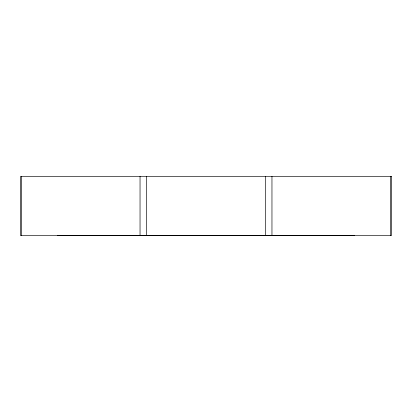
<?xml version="1.0" encoding="UTF-8"?>
<svg xmlns="http://www.w3.org/2000/svg" width="412" height="412" viewBox="0 0 412 412"><rect width="100%" height="100%" fill="white"/><g stroke="black" fill="none" stroke-linecap="round" stroke-linejoin="round"><path stroke-width="0.62" d="M294.529 235.546L146.677 235.597M249.281 235.664L263.304 235.582M353.857 235.607L324.579 235.638M57.68 235.628L117.322 235.587L57.68 235.623L87.344 235.664M146.672 235.546L265.328 235.546M117.42 235.623L122.647 235.623M135.934 235.633L275.911 235.633M289.193 235.643L294.796 235.607M294.992 235.638L354.536 235.613M117.472 235.546L166.057 235.664M177.351 235.468L222.197 235.664M390.617 176.336L390.617 235.664M271.961 176.336L271.961 235.664M265.328 176.336L265.328 235.664L206 235.664M146.672 176.336L146.672 235.664M140.039 176.336L140.039 235.664M21.383 176.336L21.383 235.664M391.4 176.336L20.6 176.336L20.6 235.664L391.4 235.664L391.4 176.336"/></g></svg>
